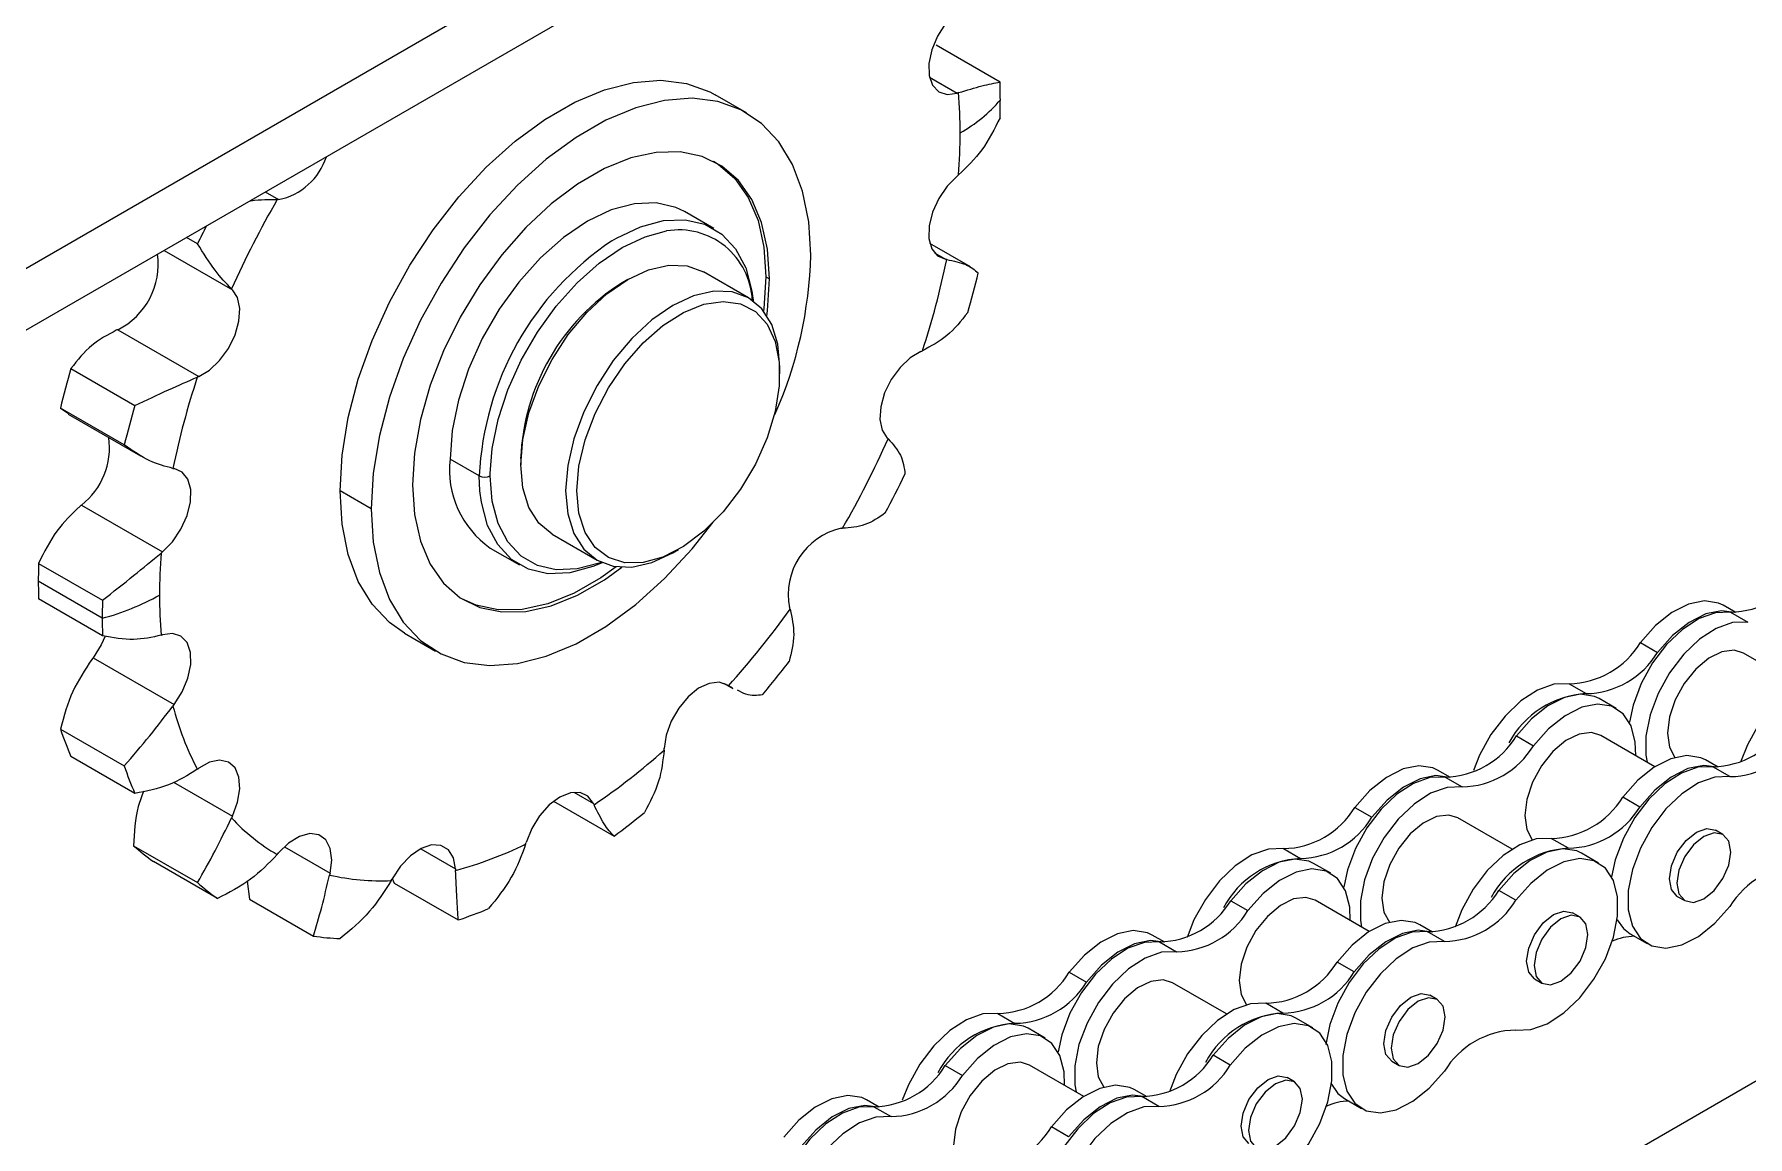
# Model space of a CAD drawing. Header units: metres. Extents: x 0 to 21025, y 0 to 14850.
# Drawn here: x 12774.2 to 12881.9, y 5160.1 to 5229.5 of the extents above; entities that cross this region are included whole.
import ezdxf

# ---------------------------------------------------------------- set-up
doc = ezdxf.new("R2010")
doc.units = ezdxf.units.M
doc.header["$LTSCALE"] = 25
doc.layers.add('SL4', color=4, linetype='Continuous')

msp = doc.modelspace()

# ---------------------------------------------------------------- linework, layer by layer
at = {"layer": 'SL4'}
for p, q in [((12051.192, 4797.705), (12988.09, 5338.565)), ((12051.192, 4793.816), (12988.09, 5334.676)), ((12149.854, 4740.748), (13086.753, 5281.608)), ((12834.908, 5226.477), (12830.887, 5228.798)), ((12830.471, 5226.79), (12832.211, 5225.786)), ((12818.951, 5224.547), (12816.993, 5225.678)), ((12788.695, 5219.567), (12789.53, 5219.085)), ((12816.9, 5217.269), (12815.062, 5218.33)), ((12782.332, 5215.894), (12786.627, 5213.414)), ((12784.437, 5216.314), (12783.748, 5216.712)), ((12833.046, 5214.849), (12830.492, 5216.324)), ((12830.775, 5215.739), (12831.476, 5215.335)), ((12811.491, 5214.063), (12811.138, 5213.859)), ((12819.083, 5212.903), (12816.254, 5214.536)), ((12820.183, 5214.234), (12820.408, 5214.103)), ((12779.413, 5210.905), (12784.511, 5207.962)), ((12776.471, 5208.464), (12780.491, 5206.143)), ((12821.056, 5208.134), (12821.056, 5208.542)), ((12779.828, 5203.655), (12775.807, 5205.977)), ((12775.807, 5205.977), (12776.321, 5205.637)), ((12776.298, 5205.598), (12780.843, 5202.975)), ((12804.757, 5202.807), (12804.757, 5202.398)), ((12802.156, 5201.704), (12800.317, 5202.765)), ((12802.847, 5201.704), (12802.848, 5201.867)), ((12795.36, 5199.643), (12793.402, 5200.774)), ((12802.195, 5200.773), (12802.156, 5201.704)), ((12777.134, 5199.877), (12782.232, 5196.934)), ((12806.73, 5198.037), (12809.559, 5196.405)), ((12802.848, 5197.173), (12804.686, 5196.111)), ((12814.322, 5196.877), (12814.675, 5197.081)), ((12774.437, 5196.21), (12778.457, 5193.889)), ((12778.441, 5192.759), (12774.42, 5195.081)), ((12778.457, 5191.649), (12774.437, 5193.97)), ((12881.186, 5193.11), (12880.387, 5193.572)), ((12880.854, 5193.138), (12881.929, 5192.518)), ((12797.45, 5191.826), (12799.409, 5190.695)), ((12875.182, 5191.229), (12876.257, 5190.608)), ((12777.869, 5190.274), (12782.967, 5187.331)), ((12885.071, 5188.605), (12881.664, 5190.571)), ((12817.513, 5188.668), (12818.091, 5188.334)), ((12817.619, 5188.623), (12817.76, 5188.542)), ((12818.074, 5188.381), (12817.823, 5188.5)), ((12870.692, 5188.637), (12871.767, 5188.016)), ((12873.664, 5187.085), (12872.589, 5187.705)), ((12775.807, 5185.786), (12779.828, 5183.465)), ((12867.384, 5185.362), (12868.459, 5184.742)), ((12876.091, 5183.42), (12872.684, 5185.387)), ((12780.491, 5181.743), (12776.471, 5184.064)), ((12880.071, 5183.386), (12879.271, 5183.848)), ((12880.813, 5182.794), (12879.739, 5183.414)), ((12782.925, 5182.449), (12786.627, 5180.312)), ((12863.226, 5182.742), (12862.426, 5183.203)), ((12862.894, 5182.77), (12863.969, 5182.149)), ((12808.097, 5181.818), (12809.337, 5181.102)), ((12875.141, 5180.884), (12874.066, 5181.504)), ((12806.825, 5181.244), (12810.629, 5179.048)), ((12857.221, 5180.86), (12858.296, 5180.24)), ((12867.11, 5178.236), (12863.703, 5180.203)), ((12880.364, 5179.151), (12879.898, 5179.42)), ((12780.417, 5178.45), (12784.437, 5176.129)), ((12789.898, 5178.382), (12792.771, 5176.723)), ((12798.47, 5178.261), (12800.658, 5176.998)), ((12852.731, 5178.268), (12853.806, 5177.648)), ((12870.651, 5178.292), (12869.576, 5178.912)), ((12785.684, 5175.132), (12781.663, 5177.454)), ((12855.703, 5176.716), (12854.628, 5177.337)), ((12872.548, 5177.36), (12871.473, 5177.981)), ((12787.564, 5176.223), (12787.709, 5175.086)), ((12796.668, 5176.388), (12796.805, 5176.1)), ((12796.805, 5176.1), (12800.826, 5173.779)), ((12787.709, 5175.086), (12791.73, 5172.764)), ((12849.424, 5174.994), (12850.498, 5174.373)), ((12858.13, 5173.052), (12854.723, 5175.019)), ((12867.343, 5175.017), (12866.268, 5175.638)), ((12877.5, 5175.265), (12877.965, 5174.996)), ((12871.383, 5173.967), (12870.918, 5174.235)), ((12845.265, 5172.374), (12844.466, 5172.835)), ((12862.11, 5173.018), (12861.311, 5173.479)), ((12862.853, 5172.425), (12861.778, 5173.046)), ((12874.534, 5172.911), (12875.609, 5172.291)), ((12844.933, 5172.402), (12846.008, 5171.781)), ((12839.261, 5170.492), (12840.336, 5169.872)), ((12857.18, 5170.516), (12856.106, 5171.136)), ((12849.15, 5167.868), (12845.743, 5169.835)), ((12868.519, 5170.081), (12868.985, 5169.812)), ((12852.69, 5167.924), (12851.616, 5168.544)), ((12862.403, 5168.782), (12861.937, 5169.051)), ((12834.771, 5167.9), (12835.846, 5167.279)), ((12854.587, 5166.992), (12853.513, 5167.613)), ((12837.743, 5166.348), (12836.668, 5166.968)), ((12849.383, 5164.649), (12848.308, 5165.269)), ((12831.463, 5164.625), (12832.538, 5164.005)), ((12840.17, 5162.684), (12836.763, 5164.65)), ((12859.539, 5164.897), (12860.005, 5164.628)), ((12844.15, 5162.649), (12843.35, 5163.111)), ((12853.423, 5163.598), (12852.957, 5163.867)), ((12827.305, 5162.005), (12826.505, 5162.467)), ((12826.973, 5162.033), (12828.048, 5161.413)), ((12844.892, 5162.057), (12843.818, 5162.677)), ((12856.573, 5162.543), (12857.648, 5161.922)), ((12839.22, 5160.147), (12838.145, 5160.768))]:
    msp.add_line(p, q, dxfattribs=at)
at = {"layer": 'SL4', "flags": 128}
for points in [[(12831.476, 5230.173), (12830.968, 5229.372), (12830.61, 5228.508), (12830.433, 5227.657), (12830.451, 5226.892), (12830.664, 5226.279), (12831.052, 5225.87), (12831.583, 5225.701), (12832.211, 5225.786)], [(12793.402, 5200.774), (12793.53, 5203.021), (12793.914, 5205.376), (12794.546, 5207.793), (12795.413, 5210.227), (12796.501, 5212.635), (12797.789, 5214.97), (12799.252, 5217.189), (12800.863, 5219.251), (12802.593, 5221.118), (12804.41, 5222.754), (12806.278, 5224.129), (12808.164, 5225.218), (12810.033, 5226), (12811.849, 5226.461), (12813.579, 5226.592), (12815.191, 5226.39), (12816.654, 5225.861), (12816.993, 5225.678)], [(12823, 5215.599), (12822.871, 5217.698), (12822.487, 5219.609), (12821.856, 5221.297), (12820.988, 5222.73), (12819.9, 5223.881), (12818.613, 5224.73), (12817.15, 5225.26), (12815.538, 5225.461), (12813.808, 5225.33), (12811.992, 5224.869), (12810.123, 5224.087), (12808.237, 5222.998), (12806.368, 5221.623), (12804.552, 5219.987), (12802.822, 5218.12), (12801.21, 5216.058), (12799.747, 5213.839), (12798.46, 5211.504), (12797.372, 5209.097), (12796.504, 5206.662), (12795.873, 5204.245), (12795.489, 5201.891), (12795.36, 5199.643)], [(12820.408, 5214.103), (12820.283, 5215.964), (12819.91, 5217.637), (12819.297, 5219.087), (12818.457, 5220.281), (12817.411, 5221.192), (12816.181, 5221.8), (12814.794, 5222.092), (12813.282, 5222.06), (12811.679, 5221.705), (12810.019, 5221.036), (12808.341, 5220.067), (12806.681, 5218.82), (12805.078, 5217.323), (12803.566, 5215.609), (12802.179, 5213.717), (12800.949, 5211.689), (12799.903, 5209.57), (12799.063, 5207.407), (12798.45, 5205.249), (12798.077, 5203.144), (12797.951, 5201.139)], [(12816.894, 5221.504), (12817.186, 5221.322), (12818.232, 5220.411), (12819.071, 5219.218), (12819.684, 5217.767), (12820.058, 5216.094), (12820.183, 5214.234)], [(12832.211, 5220.571), (12831.583, 5219.931), (12831.052, 5219.149), (12830.664, 5218.291), (12830.451, 5217.432), (12830.433, 5216.646), (12830.61, 5216), (12830.968, 5215.55), (12831.476, 5215.335)], [(12815.062, 5218.33), (12814.507, 5218.597), (12813.273, 5218.882), (12811.909, 5218.829), (12810.454, 5218.44), (12808.955, 5217.726), (12807.455, 5216.708), (12806, 5215.419), (12804.636, 5213.896), (12803.403, 5212.187), (12802.338, 5210.343), (12801.474, 5208.42), (12800.838, 5206.477), (12800.449, 5204.573), (12800.317, 5202.765)], [(12802.848, 5201.867), (12802.973, 5203.439), (12803.347, 5205.267), (12803.958, 5207.133), (12804.787, 5208.979), (12805.809, 5210.749), (12806.993, 5212.39), (12808.303, 5213.851), (12809.699, 5215.089), (12811.139, 5216.066), (12812.579, 5216.751), (12813.934, 5217.119)], [(12810.5, 5216.489), (12810.793, 5216.664), (12812.293, 5217.378), (12813.747, 5217.768), (12815.112, 5217.821), (12816.345, 5217.536), (12817.41, 5216.921), (12818.273, 5215.995), (12818.91, 5214.787), (12819.299, 5213.333), (12819.391, 5212.607)], [(12806.73, 5198.037), (12806.73, 5198.038), (12805.892, 5198.733), (12805.27, 5199.718), (12804.886, 5200.956), (12804.757, 5202.398), (12804.886, 5203.99), (12805.27, 5205.671), (12805.892, 5207.375), (12806.73, 5209.037), (12807.75, 5210.593), (12808.915, 5211.984), (12810.178, 5213.156), (12811.492, 5214.064), (12812.806, 5214.673), (12814.07, 5214.96), (12815.234, 5214.913), (12816.254, 5214.536)], [(12820.183, 5214.234), (12820.058, 5212.229), (12820.037, 5212.066)], [(12820.241, 5211.779), (12820.283, 5212.099), (12820.408, 5214.103)], [(12784.511, 5207.962), (12785.183, 5208.362), (12785.823, 5208.969), (12786.376, 5209.73), (12786.793, 5210.579), (12787.04, 5211.443), (12787.095, 5212.248), (12786.953, 5212.925), (12786.627, 5213.414)], [(12821.056, 5208.542), (12820.926, 5209.985), (12820.543, 5211.222), (12819.921, 5212.208), (12819.083, 5212.903), (12818.063, 5213.281), (12816.898, 5213.327), (12815.635, 5213.04), (12814.321, 5212.431), (12813.007, 5211.523), (12811.743, 5210.351), (12810.579, 5208.96), (12809.558, 5207.404), (12808.721, 5205.742), (12808.098, 5204.038), (12807.715, 5202.358), (12807.585, 5200.766), (12807.585, 5200.766)], [(12808.293, 5200.766), (12808.423, 5202.324), (12808.81, 5203.97), (12809.436, 5205.636), (12810.277, 5207.253), (12811.299, 5208.755), (12812.458, 5210.081), (12813.708, 5211.176), (12814.997, 5211.996), (12816.274, 5212.507), (12817.485, 5212.688), (12818.58, 5212.532), (12819.516, 5212.045), (12820.254, 5211.247), (12820.763, 5210.171), (12821.023, 5208.86), (12821.023, 5207.369), (12820.763, 5205.759), (12820.254, 5204.094), (12819.516, 5202.445), (12818.58, 5200.877), (12817.485, 5199.456), (12816.274, 5198.239), (12814.997, 5197.276), (12813.708, 5196.607), (12812.458, 5196.26), (12811.299, 5196.247), (12810.277, 5196.57), (12809.436, 5197.216), (12808.81, 5198.158), (12808.423, 5199.358), (12808.293, 5200.766)], [(12829.931, 5209.542), (12829.259, 5209.142), (12828.62, 5208.535), (12828.067, 5207.775), (12827.649, 5206.926), (12827.402, 5206.061), (12827.347, 5205.256), (12827.489, 5204.58), (12827.816, 5204.09)], [(12782.232, 5196.934), (12782.86, 5197.573), (12783.391, 5198.356), (12783.779, 5199.213), (12783.991, 5200.072), (12784.01, 5200.858), (12783.832, 5201.504), (12783.474, 5201.954), (12782.967, 5202.169)], [(12797.45, 5191.826), (12796.501, 5192.492), (12795.413, 5193.644), (12794.546, 5195.077), (12793.914, 5196.764), (12793.53, 5198.675), (12793.402, 5200.774)], [(12797.951, 5201.139), (12798.077, 5199.279), (12798.45, 5197.605), (12799.063, 5196.155), (12799.903, 5194.961), (12800.949, 5194.05), (12802.179, 5193.442), (12803.566, 5193.151), (12805.078, 5193.183), (12806.681, 5193.538), (12808.341, 5194.207), (12810.019, 5195.176), (12811.111, 5195.963)], [(12809.878, 5196.244), (12809.293, 5196.002), (12807.839, 5195.612), (12806.475, 5195.559), (12805.241, 5195.844), (12804.177, 5196.459), (12803.313, 5197.385), (12802.677, 5198.593), (12802.287, 5200.048), (12802.195, 5200.773)], [(12809.812, 5196.273), (12809.699, 5196.23), (12808.303, 5195.856), (12806.993, 5195.805), (12805.809, 5196.079), (12804.787, 5196.669), (12803.958, 5197.558), (12803.347, 5198.718), (12802.973, 5200.114), (12802.847, 5201.704)], [(12807.585, 5200.766), (12807.715, 5199.323), (12808.098, 5198.085), (12808.721, 5197.1), (12809.558, 5196.405), (12810.579, 5196.027), (12811.743, 5195.98), (12813.007, 5196.267), (12814.321, 5196.876), (12814.322, 5196.877)], [(12795.36, 5199.643), (12795.489, 5197.545), (12795.873, 5195.634), (12796.504, 5193.946), (12797.372, 5192.513), (12798.46, 5191.362), (12799.747, 5190.513), (12801.21, 5189.983), (12802.822, 5189.782), (12804.552, 5189.913), (12806.368, 5190.374), (12808.237, 5191.156), (12810.123, 5192.245), (12811.992, 5193.62), (12813.808, 5195.256), (12815.538, 5197.122), (12816.862, 5198.791)], [(12810.76, 5195.996), (12809.794, 5195.306), (12808.115, 5194.337), (12806.456, 5193.668), (12804.852, 5193.313), (12803.34, 5193.281), (12801.954, 5193.573), (12801.015, 5193.999)], [(12880.854, 5193.138), (12879.905, 5193.107), (12878.874, 5192.739), (12877.826, 5192.059), (12876.828, 5191.109), (12875.942, 5189.948), (12875.223, 5188.65), (12874.717, 5187.296), (12874.486, 5186.213)], [(12880.387, 5193.572), (12880.095, 5193.71), (12879.208, 5193.848), (12878.21, 5193.645), (12877.162, 5193.116), (12876.131, 5192.293), (12875.182, 5191.229)], [(12881.104, 5193.113), (12880.283, 5193.227), (12879.285, 5193.025), (12878.237, 5192.496), (12877.206, 5191.673), (12876.257, 5190.608)], [(12881.929, 5192.518), (12880.98, 5192.486), (12879.949, 5192.119), (12878.901, 5191.439), (12877.903, 5190.488), (12877.017, 5189.327), (12876.298, 5188.029), (12875.792, 5186.675), (12875.531, 5185.35), (12875.531, 5184.138), (12875.605, 5183.701)], [(12778.628, 5191.633), (12778.376, 5191.076), (12777.869, 5190.274)], [(12782.967, 5187.331), (12783.474, 5188.133), (12783.832, 5188.996), (12784.01, 5189.847), (12783.991, 5190.612), (12783.779, 5191.225), (12783.391, 5191.634), (12782.86, 5191.804), (12782.232, 5191.719)], [(12881.664, 5190.571), (12881.084, 5190.75), (12880.307, 5190.654), (12879.475, 5190.246), (12878.661, 5189.561), (12877.938, 5188.662), (12877.371, 5187.628), (12877.008, 5186.55), (12876.884, 5185.525)], [(12887.537, 5189.281), (12886.587, 5189.249), (12885.556, 5188.882), (12884.509, 5188.202), (12883.51, 5187.251), (12882.624, 5186.09), (12881.905, 5184.792), (12881.479, 5183.7)], [(12817.76, 5188.542), (12817.239, 5188.73), (12816.616, 5188.663), (12815.947, 5188.349), (12815.289, 5187.813), (12814.698, 5187.103), (12814.225, 5186.278), (12813.912, 5185.411), (12813.784, 5184.575)], [(12870.692, 5188.637), (12869.742, 5188.605), (12868.712, 5188.238), (12867.664, 5187.557), (12866.666, 5186.607), (12865.779, 5185.446), (12865.061, 5184.148), (12864.674, 5183.178)], [(12872.589, 5187.705), (12872.297, 5187.843), (12871.41, 5187.981), (12870.412, 5187.779), (12869.364, 5187.25), (12868.333, 5186.427), (12867.384, 5185.362)], [(12874.884, 5184.117), (12874.857, 5184.961), (12874.596, 5185.984), (12874.09, 5186.754), (12873.371, 5187.223), (12872.485, 5187.36), (12871.487, 5187.158), (12870.439, 5186.629), (12869.408, 5185.806), (12868.459, 5184.742)], [(12872.684, 5185.387), (12872.104, 5185.566), (12871.327, 5185.47), (12870.495, 5185.061), (12869.681, 5184.377), (12868.958, 5183.478), (12868.39, 5182.444), (12868.028, 5181.366), (12867.904, 5180.341)], [(12876.884, 5185.525), (12877.008, 5184.644), (12877.354, 5184.004)], [(12786.627, 5180.312), (12786.953, 5181.179), (12787.095, 5182.019), (12787.04, 5182.761), (12786.793, 5183.34), (12786.376, 5183.707), (12785.823, 5183.829), (12785.183, 5183.697), (12784.511, 5183.322)], [(12862.426, 5183.203), (12862.134, 5183.342), (12861.248, 5183.479), (12860.249, 5183.277), (12859.202, 5182.748), (12858.171, 5181.925), (12857.221, 5180.86)], [(12879.739, 5183.414), (12878.789, 5183.383), (12877.758, 5183.015), (12876.711, 5182.335), (12875.712, 5181.384), (12874.826, 5180.224), (12874.107, 5178.925), (12873.602, 5177.571), (12873.37, 5176.489)], [(12879.271, 5183.848), (12878.979, 5183.986), (12878.092, 5184.123), (12877.094, 5183.921), (12876.047, 5183.392), (12875.016, 5182.569), (12874.066, 5181.504)], [(12879.989, 5183.389), (12879.167, 5183.503), (12878.169, 5183.301), (12877.121, 5182.772), (12876.09, 5181.949), (12875.141, 5180.884)], [(12862.894, 5182.77), (12861.944, 5182.738), (12860.914, 5182.371), (12859.866, 5181.691), (12858.868, 5180.74), (12857.981, 5179.579), (12857.263, 5178.281), (12856.757, 5176.927), (12856.525, 5175.845)], [(12863.144, 5182.745), (12862.323, 5182.859), (12861.324, 5182.657), (12860.277, 5182.127), (12859.246, 5181.305), (12858.296, 5180.24)], [(12880.813, 5182.794), (12879.864, 5182.762), (12878.833, 5182.395), (12877.785, 5181.714), (12876.787, 5180.764), (12875.901, 5179.603), (12875.182, 5178.305), (12874.676, 5176.951), (12874.415, 5175.626), (12874.415, 5174.414), (12874.676, 5173.391), (12875.182, 5172.621), (12875.901, 5172.152), (12876.787, 5172.015), (12877.785, 5172.217), (12878.833, 5172.746), (12879.864, 5173.569), (12880.813, 5174.634)], [(12809.337, 5181.102), (12808.991, 5181.568), (12808.493, 5181.802), (12807.886, 5181.783), (12807.221, 5181.513), (12806.557, 5181.016), (12805.949, 5180.333), (12805.451, 5179.525), (12805.106, 5178.66)], [(12863.969, 5182.149), (12863.019, 5182.118), (12861.988, 5181.751), (12860.941, 5181.07), (12859.942, 5180.12), (12859.056, 5178.959), (12858.337, 5177.661), (12857.832, 5176.307), (12857.571, 5174.982), (12857.571, 5173.77), (12857.645, 5173.332)], [(12863.703, 5180.203), (12863.124, 5180.382), (12862.347, 5180.286), (12861.514, 5179.877), (12860.701, 5179.193), (12859.978, 5178.294), (12859.41, 5177.259), (12859.048, 5176.182), (12858.923, 5175.157)], [(12867.904, 5180.341), (12868.028, 5179.46), (12868.373, 5178.82)], [(12792.771, 5176.723), (12792.877, 5177.551), (12792.786, 5178.267), (12792.505, 5178.81), (12792.059, 5179.133), (12791.487, 5179.209), (12790.837, 5179.03), (12790.165, 5178.613), (12789.53, 5177.993)], [(12877.003, 5176.363), (12877.132, 5177.187), (12877.5, 5178.035), (12878.05, 5178.777), (12878.699, 5179.301), (12879.348, 5179.526), (12879.898, 5179.42)], [(12877.468, 5176.094), (12877.598, 5175.419), (12877.965, 5174.996), (12878.515, 5174.889), (12879.164, 5175.115), (12879.813, 5175.639), (12880.364, 5176.381), (12880.731, 5177.229), (12880.86, 5178.053), (12880.731, 5178.728), (12880.364, 5179.151), (12879.813, 5179.258), (12879.164, 5179.032), (12878.515, 5178.508), (12877.965, 5177.766), (12877.598, 5176.918), (12877.468, 5176.094)], [(12800.658, 5176.998), (12800.531, 5177.686), (12800.217, 5178.191), (12799.745, 5178.47), (12799.154, 5178.499), (12798.495, 5178.274), (12797.826, 5177.816), (12797.204, 5177.164), (12796.682, 5176.374)], [(12852.731, 5178.268), (12851.782, 5178.237), (12850.751, 5177.869), (12849.703, 5177.189), (12848.705, 5176.239), (12847.819, 5175.078), (12847.1, 5173.779), (12846.674, 5172.688)], [(12869.576, 5178.912), (12868.627, 5178.881), (12867.596, 5178.513), (12866.548, 5177.833), (12865.55, 5176.883), (12864.663, 5175.722), (12863.945, 5174.424), (12863.519, 5173.332)], [(12871.473, 5177.981), (12871.181, 5178.119), (12870.294, 5178.257), (12869.296, 5178.054), (12868.249, 5177.525), (12867.218, 5176.703), (12866.268, 5175.638)], [(12854.628, 5177.337), (12854.336, 5177.475), (12853.45, 5177.613), (12852.451, 5177.41), (12851.404, 5176.881), (12850.373, 5176.058), (12849.424, 5174.994)], [(12856.924, 5173.749), (12856.896, 5174.593), (12856.635, 5175.616), (12856.13, 5176.386), (12855.411, 5176.855), (12854.525, 5176.992), (12853.526, 5176.79), (12852.479, 5176.261), (12851.448, 5175.438), (12850.498, 5174.373)], [(12867.343, 5166.857), (12868.292, 5166.889), (12869.323, 5167.256), (12870.371, 5167.937), (12871.369, 5168.887), (12872.256, 5170.048), (12872.974, 5171.346), (12873.48, 5172.7), (12873.741, 5174.025), (12873.741, 5175.237), (12873.48, 5176.26), (12872.974, 5177.03), (12872.256, 5177.499), (12871.369, 5177.636), (12870.371, 5177.434), (12869.323, 5176.905), (12868.292, 5176.082), (12867.343, 5175.017)], [(12877.5, 5175.265), (12877.5, 5175.265), (12877.132, 5175.688), (12877.003, 5176.363)], [(12854.723, 5175.019), (12854.143, 5175.198), (12853.366, 5175.101), (12852.534, 5174.693), (12851.72, 5174.009), (12850.998, 5173.11), (12850.43, 5172.075), (12850.068, 5170.998), (12849.943, 5169.973)], [(12858.923, 5175.157), (12859.048, 5174.276), (12859.393, 5173.636)], [(12861.311, 5173.479), (12861.018, 5173.618), (12860.132, 5173.755), (12859.134, 5173.553), (12858.086, 5173.024), (12857.055, 5172.201), (12856.106, 5171.136)], [(12868.023, 5171.179), (12868.152, 5172.003), (12868.519, 5172.851), (12869.07, 5173.593), (12869.719, 5174.117), (12870.368, 5174.342), (12870.918, 5174.235)], [(12868.488, 5170.91), (12868.617, 5170.235), (12868.985, 5169.812), (12869.535, 5169.705), (12870.184, 5169.931), (12870.833, 5170.455), (12871.383, 5171.197), (12871.751, 5172.044), (12871.88, 5172.868), (12871.751, 5173.543), (12871.383, 5173.967), (12870.833, 5174.073), (12870.184, 5173.848), (12869.535, 5173.324), (12868.985, 5172.582), (12868.617, 5171.734), (12868.488, 5170.91)], [(12873.712, 5173.782), (12874.107, 5173.241), (12874.534, 5172.911)], [(12844.466, 5172.835), (12844.174, 5172.973), (12843.287, 5173.111), (12842.289, 5172.909), (12841.241, 5172.38), (12840.21, 5171.557), (12839.261, 5170.492)], [(12861.778, 5173.046), (12860.829, 5173.014), (12859.798, 5172.647), (12858.75, 5171.966), (12857.752, 5171.016), (12856.865, 5169.855), (12856.147, 5168.557), (12855.641, 5167.203), (12855.387, 5165.941)], [(12862.028, 5173.02), (12861.207, 5173.135), (12860.208, 5172.932), (12859.161, 5172.403), (12858.13, 5171.58), (12857.18, 5170.516)], [(12844.933, 5172.402), (12843.984, 5172.37), (12842.953, 5172.003), (12841.905, 5171.322), (12840.907, 5170.372), (12840.021, 5169.211), (12839.302, 5167.913), (12838.796, 5166.559), (12838.565, 5165.477)], [(12846.008, 5171.781), (12845.059, 5171.75), (12844.028, 5171.382), (12842.98, 5170.702), (12841.982, 5169.751), (12841.096, 5168.591), (12840.377, 5167.292), (12839.871, 5165.938), (12839.61, 5164.614), (12839.61, 5163.402), (12839.684, 5162.964)], [(12845.184, 5172.376), (12844.362, 5172.49), (12843.364, 5172.288), (12842.316, 5171.759), (12841.285, 5170.936), (12840.336, 5169.872)], [(12862.853, 5172.425), (12861.903, 5172.394), (12860.873, 5172.026), (12859.825, 5171.346), (12858.827, 5170.396), (12857.94, 5169.235), (12857.222, 5167.936), (12856.716, 5166.582), (12856.455, 5165.258), (12856.455, 5164.046), (12856.716, 5163.023), (12857.222, 5162.252), (12857.94, 5161.784), (12858.827, 5161.647), (12859.825, 5161.849), (12860.873, 5162.378), (12861.903, 5163.201), (12862.853, 5164.265)], [(12868.519, 5170.081), (12868.519, 5170.081), (12868.152, 5170.504), (12868.023, 5171.179)], [(12845.743, 5169.835), (12845.163, 5170.014), (12844.386, 5169.917), (12843.554, 5169.509), (12842.74, 5168.825), (12842.017, 5167.925), (12841.45, 5166.891), (12841.087, 5165.814), (12840.963, 5164.789)], [(12849.943, 5169.973), (12850.068, 5169.092), (12850.413, 5168.451)], [(12851.616, 5168.544), (12850.666, 5168.513), (12849.635, 5168.145), (12848.588, 5167.465), (12847.589, 5166.514), (12846.703, 5165.353), (12845.984, 5164.055), (12845.558, 5162.963)], [(12859.042, 5165.995), (12859.171, 5166.819), (12859.539, 5167.666), (12860.089, 5168.409), (12860.738, 5168.932), (12861.387, 5169.158), (12861.937, 5169.051)], [(12859.508, 5165.726), (12859.637, 5165.051), (12860.005, 5164.628), (12860.555, 5164.521), (12861.204, 5164.747), (12861.853, 5165.27), (12862.403, 5166.013), (12862.771, 5166.86), (12862.9, 5167.684), (12862.771, 5168.359), (12862.403, 5168.782), (12861.853, 5168.889), (12861.204, 5168.664), (12860.555, 5168.14), (12860.005, 5167.398), (12859.637, 5166.55), (12859.508, 5165.726)], [(12834.771, 5167.9), (12833.821, 5167.868), (12832.791, 5167.501), (12831.743, 5166.821), (12830.745, 5165.87), (12829.858, 5164.709), (12829.14, 5163.411), (12828.753, 5162.441)], [(12836.668, 5166.968), (12836.376, 5167.107), (12835.489, 5167.244), (12834.491, 5167.042), (12833.443, 5166.513), (12832.412, 5165.69), (12831.463, 5164.625)], [(12853.513, 5167.613), (12853.22, 5167.751), (12852.334, 5167.888), (12851.336, 5167.686), (12850.288, 5167.157), (12849.257, 5166.334), (12848.308, 5165.269)], [(12849.383, 5156.489), (12850.332, 5156.521), (12851.363, 5156.888), (12852.41, 5157.568), (12853.409, 5158.519), (12854.295, 5159.68), (12855.014, 5160.978), (12855.52, 5162.332), (12855.781, 5163.657), (12855.781, 5164.869), (12855.52, 5165.892), (12855.014, 5166.662), (12854.295, 5167.13), (12853.409, 5167.268), (12852.41, 5167.066), (12851.363, 5166.537), (12850.332, 5165.714), (12849.383, 5164.649)], [(12838.963, 5163.38), (12838.936, 5164.224), (12838.675, 5165.248), (12838.169, 5166.018), (12837.45, 5166.486), (12836.564, 5166.624), (12835.566, 5166.422), (12834.518, 5165.892), (12833.487, 5165.07), (12832.538, 5164.005)], [(12859.539, 5164.897), (12859.539, 5164.897), (12859.171, 5165.32), (12859.042, 5165.995)], [(12836.763, 5164.65), (12836.183, 5164.829), (12835.406, 5164.733), (12834.574, 5164.325), (12833.76, 5163.64), (12833.037, 5162.741), (12832.469, 5161.707), (12832.107, 5160.629), (12831.983, 5159.604)], [(12840.963, 5164.789), (12841.087, 5163.907), (12841.432, 5163.267)], [(12843.35, 5163.111), (12843.058, 5163.249), (12842.171, 5163.387), (12841.173, 5163.184), (12840.126, 5162.655), (12839.095, 5161.833), (12838.145, 5160.768)], [(12850.062, 5160.811), (12850.191, 5161.635), (12850.559, 5162.482), (12851.109, 5163.224), (12851.758, 5163.748), (12852.407, 5163.974), (12852.957, 5163.867)], [(12850.528, 5160.542), (12850.657, 5159.867), (12851.024, 5159.444), (12851.575, 5159.337), (12852.224, 5159.562), (12852.873, 5160.086), (12853.423, 5160.828), (12853.791, 5161.676), (12853.92, 5162.5), (12853.791, 5163.175), (12853.423, 5163.598), (12852.873, 5163.705), (12852.224, 5163.479), (12851.575, 5162.956), (12851.024, 5162.214), (12850.657, 5161.366), (12850.528, 5160.542)], [(12855.7, 5163.513), (12856.147, 5162.873), (12856.573, 5162.543)], [(12826.973, 5162.033), (12826.023, 5162.002), (12824.993, 5161.634), (12823.945, 5160.954), (12822.947, 5160.003), (12822.06, 5158.843), (12821.342, 5157.544), (12820.836, 5156.19), (12820.604, 5155.108)], [(12826.505, 5162.467), (12826.213, 5162.605), (12825.327, 5162.742), (12824.328, 5162.54), (12823.281, 5162.011), (12822.25, 5161.188), (12821.3, 5160.124)], [(12827.223, 5162.008), (12826.402, 5162.122), (12825.403, 5161.92), (12824.356, 5161.391), (12823.325, 5160.568), (12822.375, 5159.503)], [(12843.818, 5162.677), (12842.868, 5162.646), (12841.837, 5162.278), (12840.79, 5161.598), (12839.791, 5160.648), (12838.905, 5159.487), (12838.186, 5158.189), (12837.681, 5156.835), (12837.426, 5155.573)], [(12844.892, 5162.057), (12843.943, 5162.025), (12842.912, 5161.658), (12841.864, 5160.978), (12840.866, 5160.027), (12839.98, 5158.866), (12839.261, 5157.568), (12838.755, 5156.214), (12838.494, 5154.889), (12838.494, 5153.677), (12838.755, 5152.654), (12839.261, 5151.884), (12839.98, 5151.416), (12840.866, 5151.278), (12841.864, 5151.48), (12842.912, 5152.009), (12843.943, 5152.832), (12844.892, 5153.897)], [(12844.068, 5162.652), (12843.246, 5162.766), (12842.248, 5162.564), (12841.2, 5162.035), (12840.169, 5161.212), (12839.22, 5160.147)], [(12828.048, 5161.413), (12827.098, 5161.381), (12826.067, 5161.014), (12825.02, 5160.333), (12824.021, 5159.383), (12823.135, 5158.222), (12822.416, 5156.924), (12821.911, 5155.57), (12821.65, 5154.245), (12821.65, 5153.033), (12821.724, 5152.596)], [(12850.559, 5159.713), (12850.559, 5159.713), (12850.191, 5160.136), (12850.062, 5160.811)]]:
    msp.add_lwpolyline(points, dxfattribs=at)
at = {"layer": 'SL4'}
for centre, radius, start, end in [((12835.297, 5216.181), 10.088, 107.27975, 107.81197), ((12801.044, 5223.316), 31.355, 359.94756, 4.56954), ((12798.231, 5225.372), 36.693, 359.99249, 1.72651), ((12828.014, 5231.184), 9.033, 299.04532, 319.90875), ((12796.292, 5225.372), 38.632, 358.31738, 359.99287), ((12796.572, 5223.316), 35.827, 355.72534, 359.95411), ((12788.729, 5223.005), 4.001, 281.54883, 342.27615), ((12819.77, 5235.499), 19.433, 309.80446, 310.14824), ((12842.334, 5188.468), 61.11, 149.93061, 155.85297), ((12789.372, 5212.464), 6.623, 88.63483, 89.33941), ((12845.94, 5186.364), 68.408, 152.99039, 154.03575), ((12814.697, 5212.552), 4.631, 2.44146, 99.48712), ((12820.91, 5200.867), 18.773, 123.67712, 177.44491), ((12777.369, 5215.025), 4.599, 296.38857, 7.92423), ((12796.715, 5216.231), 26.292, 336.05963, 358.6227), ((12781.67, 5225.55), 50.921, 341.72409, 348.41288), ((12830.563, 5209.567), 5.839, 80.2347, 81.001), ((12818.458, 5202.265), 13.712, 122.26897, 177.73641), ((12777.963, 5227.958), 57.187, 343.77857, 346.35839), ((12790.308, 5217.383), 5.413, 226.34362, 227.14968), ((12784.058, 5199.984), 11.868, 113.03868, 113.51627), ((12825.287, 5220.463), 11.868, 293.03868, 293.51627), ((12831.381, 5192.489), 57.187, 163.77857, 166.35839), ((12832.772, 5191.954), 50.921, 161.72409, 168.41288), ((12789.156, 5197.041), 11.868, 113.03868, 113.51627), ((12835.402, 5190.168), 57.187, 163.77857, 166.35839), ((12774.352, 5203.474), 4.547, 307.71741, 8.21257), ((12772.109, 5229.036), 61.11, 329.93061, 335.85297), ((12824.135, 5200.122), 5.413, 46.34362, 47.14968), ((12783.88, 5207.937), 5.839, 260.2347, 261.001), ((12806.259, 5202.085), 5.98, 173.46674, 235.22108), ((12767.221, 5231.863), 68.635, 331.74964, 334.03393), ((12802.501, 5202.371), 0.751, 242.60967, 297.39033), ((12789.574, 5184.948), 19.433, 129.80446, 130.14824), ((12825.859, 5194.253), 4.272, 102.80111, 191.41526), ((12825.071, 5205.04), 6.623, 268.63483, 269.33941), ((12817.87, 5194.188), 35.827, 175.72534, 179.95411), ((12794.672, 5182.005), 19.433, 129.80446, 130.14824), ((12813.052, 5195.076), 38.632, 178.31738, 179.99287), ((12880.745, 5198.514), 5.376, 271.17027, 328.82435), ((12811.113, 5195.076), 36.693, 179.99249, 181.72651), ((12774.63, 5207.359), 15.089, 284.62992, 299.42742), ((12813.398, 5194.188), 31.355, 179.94756, 184.56954), ((12817.073, 5192.755), 38.632, 178.31738, 179.99287), ((12775.013, 5226.882), 57.496, 318.12136, 324.2895), ((12813.296, 5190.692), 8.805, 17.37575, 17.95852), ((12815.134, 5192.755), 36.693, 179.99249, 181.72651), ((12779.146, 5201.323), 10.088, 287.27975, 287.81197), ((12870.582, 5194.012), 5.376, 271.17027, 328.82435), ((12798.124, 5174.847), 25.461, 142.70567, 142.99278), ((12770.476, 5229.433), 64.576, 320.0159, 322.39496), ((12871.657, 5193.391), 5.376, 271.17027, 328.82435), ((12820.667, 5192.798), 5.155, 235.6701, 236.50283), ((12872.084, 5182.17), 5.855, 93.11014, 152.07323), ((12803.222, 5171.904), 25.461, 142.70567, 142.99278), ((12801.074, 5191.954), 18.788, 194.56516, 207.57792), ((12795.769, 5192.489), 21.057, 198.56036, 203.58272), ((12879.629, 5188.789), 5.376, 271.17027, 328.82435), ((12798.232, 5185.151), 15.563, 357.48189, 357.88052), ((12862.784, 5188.145), 5.376, 271.17027, 328.82435), ((12863.859, 5187.525), 5.376, 271.17027, 328.82435), ((12880.704, 5188.169), 5.376, 271.17027, 328.82435), ((12799.79, 5190.168), 21.057, 198.56036, 203.58272), ((12785.488, 5216.154), 42.48, 304.21208, 311.76073), ((12774.306, 5197.315), 17.319, 305.73297, 306.10417), ((12869.466, 5184.288), 5.376, 271.17027, 328.82435), ((12810.22, 5168.981), 26.173, 154.34682, 154.6287), ((12795.535, 5188.465), 12.195, 222.69497, 240.06194), ((12816.162, 5184.19), 7.491, 204.34005, 204.98909), ((12782.234, 5217.378), 47.701, 306.53069, 309.44212), ((12852.622, 5183.643), 5.376, 271.17027, 328.82435), ((12853.696, 5183.023), 5.376, 271.17027, 328.82435), ((12870.541, 5183.667), 5.376, 271.17027, 328.82435), ((12789.532, 5188.581), 13.629, 228.02205, 234.73486), ((12794.039, 5201.341), 25.328, 285.15927, 295.81933), ((12783.131, 5185.19), 22.925, 343.1418, 343.44972), ((12870.969, 5172.445), 5.855, 93.11014, 152.07323), ((12771.065, 5193.662), 24.217, 319.38552, 319.68238), ((12814.132, 5177.519), 13.484, 182.21308, 182.65169), ((12854.124, 5171.801), 5.855, 93.11014, 152.07323), ((12885.413, 5171.851), 5.376, 91.17027, 148.82435), ((12793.553, 5186.26), 13.629, 228.02205, 234.73486), ((12813.303, 5171.881), 21.095, 166.72832, 167.05379), ((12795.95, 5190.616), 14.372, 257.10915, 272.67181), ((12773.306, 5189.095), 26.614, 331.16528, 331.44405), ((12844.824, 5177.777), 5.376, 271.17027, 328.82435), ((12861.668, 5178.421), 5.376, 271.17027, 328.82435), ((12862.743, 5177.8), 5.376, 271.17027, 328.82435), ((12791.841, 5200.738), 28.417, 288.43308, 292.54552), ((12845.898, 5177.156), 5.376, 271.17027, 328.82435), ((12794, 5188.686), 16.083, 261.88493, 267.89604), ((12874.838, 5169.306), 3.446, 90.48436, 114.6516), ((12834.661, 5173.275), 5.376, 271.17027, 328.82435), ((12851.506, 5173.919), 5.376, 271.17027, 328.82435), ((12852.581, 5173.299), 5.376, 271.17027, 328.82435), ((12835.736, 5172.655), 5.376, 271.17027, 328.82435), ((12836.163, 5161.433), 5.855, 93.11014, 152.07323), ((12853.008, 5162.077), 5.855, 93.11014, 152.07323), ((12867.453, 5161.482), 5.376, 91.17027, 148.82435), ((12843.708, 5168.053), 5.376, 271.17027, 328.82435), ((12826.863, 5167.408), 5.376, 271.17027, 328.82435), ((12827.938, 5166.788), 5.376, 271.17027, 328.82435), ((12844.783, 5167.432), 5.376, 271.17027, 328.82435), ((12856.878, 5158.938), 3.446, 90.48436, 114.6516), ((12833.545, 5163.551), 5.376, 271.17027, 328.82435)]:
    msp.add_arc(centre, radius, start, end, dxfattribs=at)
for points, knots in [([(12832.3, 5225.814), (12832.816, 5225.97), (12833.882, 5226.292), (12834.559, 5226.414), (12834.908, 5226.477)], [0, 0, 0, 0, 0.4847248, 1, 1, 1, 1]), ([(12834.908, 5224.237), (12834.559, 5223.535), (12833.882, 5222.171), (12832.817, 5221.144), (12832.3, 5220.645)], [0, 0, 0, 0, 0.5152541, 1, 1, 1, 1]), ([(12787.731, 5219.011), (12787.745, 5219.013), (12788.415, 5219.099), (12788.937, 5219.093), (12789.448, 5219.087)], [0, 0, 0, 0, 0.0210148, 1, 1, 1, 1]), ([(12786.571, 5213.467), (12786.227, 5213.829), (12785.515, 5214.578), (12784.804, 5215.724), (12784.437, 5216.314)], [0, 0, 0, 0, 0.48473653, 1, 1, 1, 1]), ([(12831.553, 5215.322), (12831.986, 5215.227), (12832.88, 5215.03), (12833.314, 5214.661), (12833.537, 5214.471)], [0, 0, 0, 0, 0.484736, 1, 1, 1, 1]), ([(12832.874, 5211.983), (12832.461, 5211.462), (12831.659, 5210.452), (12830.557, 5209.866), (12830.022, 5209.581)], [0, 0, 0, 0, 0.5152562, 1, 1, 1, 1]), ([(12779.322, 5210.866), (12778.788, 5210.582), (12777.685, 5209.995), (12776.884, 5208.985), (12776.471, 5208.464)], [0, 0, 0, 0, 0.4847219, 1, 1, 1, 1]), ([(12780.491, 5206.143), (12781.218, 5206.482), (12782.63, 5207.141), (12783.836, 5207.667), (12784.421, 5207.923)], [0, 0, 0, 0, 0.5152562, 1, 1, 1, 1]), ([(12827.871, 5204.038), (12828.166, 5203.704), (12828.774, 5203.015), (12828.875, 5202.221), (12828.928, 5201.812)], [0, 0, 0, 0, 0.4847365, 1, 1, 1, 1]), ([(12782.89, 5202.182), (12782.406, 5202.307), (12781.409, 5202.563), (12780.366, 5203.284), (12779.828, 5203.655)], [0, 0, 0, 0, 0.4847361, 1, 1, 1, 1]), ([(12777.044, 5199.802), (12776.528, 5199.304), (12775.462, 5198.276), (12774.785, 5196.913), (12774.437, 5196.21)], [0, 0, 0, 0, 0.48472483, 1, 1, 1, 1]), ([(12827.681, 5199.377), (12827.272, 5199.09), (12826.48, 5198.533), (12825.479, 5198.455), (12824.994, 5198.417)], [0, 0, 0, 0, 0.5152637, 1, 1, 1, 1]), ([(12778.457, 5193.889), (12779.12, 5194.41), (12780.407, 5195.422), (12781.576, 5196.39), (12782.143, 5196.859)], [0, 0, 0, 0, 0.5152541, 1, 1, 1, 1]), ([(12821.699, 5193.322), (12821.816, 5192.792), (12822.059, 5191.698), (12821.779, 5190.596), (12821.635, 5190.028)], [0, 0, 0, 0, 0.4847353, 1, 1, 1, 1]), ([(12782.143, 5191.69), (12781.576, 5191.563), (12780.407, 5191.3), (12779.12, 5191.531), (12778.457, 5191.649)], [0, 0, 0, 0, 0.4847248, 1, 1, 1, 1]), ([(12777.791, 5190.172), (12777.358, 5189.519), (12776.464, 5188.171), (12776.031, 5186.597), (12775.807, 5185.786)], [0, 0, 0, 0, 0.4847361, 1, 1, 1, 1]), ([(12819.955, 5187.939), (12819.623, 5187.895), (12819.141, 5187.831), (12818.568, 5188.136), (12818.39, 5188.231)], [0, 0, 0, 0, 0.6884156, 1, 1, 1, 1]), ([(12779.828, 5183.465), (12780.366, 5184.094), (12781.409, 5185.316), (12782.406, 5186.605), (12782.89, 5187.229)], [0, 0, 0, 0, 0.5152637, 1, 1, 1, 1]), ([(12813.78, 5184.467), (12813.703, 5183.806), (12813.545, 5182.443), (12812.881, 5181.187), (12812.539, 5180.54)], [0, 0, 0, 0, 0.4847248, 1, 1, 1, 1]), ([(12784.421, 5183.256), (12783.836, 5182.894), (12782.63, 5182.148), (12781.218, 5181.881), (12780.491, 5181.743)], [0, 0, 0, 0, 0.4847219, 1, 1, 1, 1]), ([(12781.04, 5181.883), (12780.919, 5181.563), (12780.502, 5180.462), (12780.452, 5179.285), (12780.417, 5178.45)], [0, 0, 0, 0, 0.2900448, 1, 1, 1, 1]), ([(12784.437, 5176.129), (12784.804, 5176.779), (12785.515, 5178.042), (12786.227, 5179.493), (12786.571, 5180.196)], [0, 0, 0, 0, 0.5152633, 1, 1, 1, 1]), ([(12810.629, 5179.048), (12810.425, 5179.269), (12810.03, 5179.698), (12809.587, 5180.592), (12809.372, 5181.025)], [0, 0, 0, 0, 0.5152575, 1, 1, 1, 1]), ([(12805.07, 5178.542), (12804.805, 5177.831), (12804.259, 5176.366), (12803.254, 5175.13), (12802.736, 5174.492)], [0, 0, 0, 0, 0.4847352, 1, 1, 1, 1]), ([(12789.448, 5177.897), (12788.913, 5177.346), (12787.809, 5176.209), (12786.407, 5175.499), (12785.684, 5175.132)], [0, 0, 0, 0, 0.4847362, 1, 1, 1, 1]), ([(12791.73, 5172.764), (12791.9, 5173.347), (12792.23, 5174.478), (12792.576, 5175.912), (12792.744, 5176.607)], [0, 0, 0, 0, 0.5152602, 1, 1, 1, 1]), ([(12796.62, 5176.26), (12796.196, 5175.588), (12795.321, 5174.202), (12794.06, 5173.154), (12793.41, 5172.614)], [0, 0, 0, 0, 0.4847365, 1, 1, 1, 1]), ([(12800.826, 5173.779), (12800.798, 5174.212), (12800.744, 5175.053), (12800.689, 5176.293), (12800.663, 5176.895)], [0, 0, 0, 0, 0.5152541, 1, 1, 1, 1])]:
    msp.add_open_spline(points, degree=3, knots=knots, dxfattribs=at)

doc.saveas('drawing.dxf')
